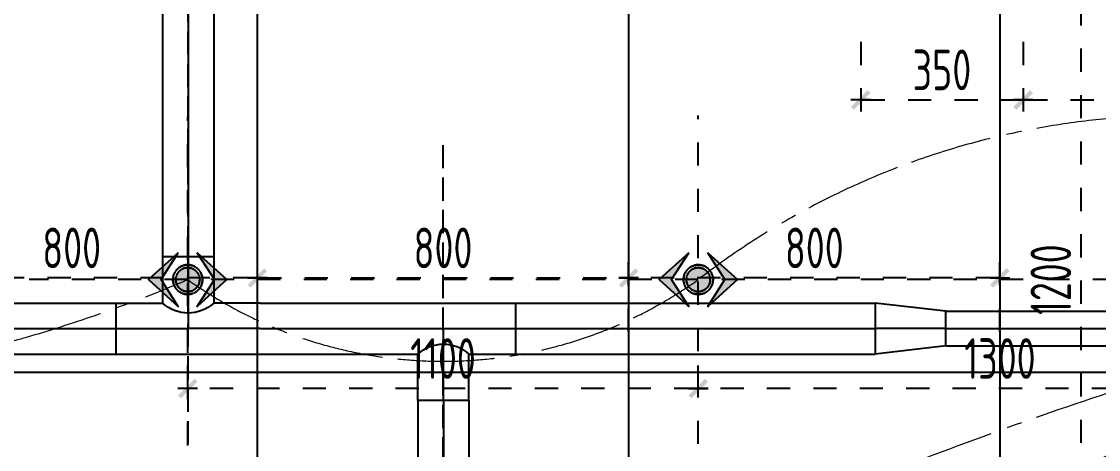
# Model space of a CAD drawing. Extents: x 133656 to 214778, y 12424 to 51506.
# Drawn here: x 163788 to 166108, y 19133 to 20056 of the extents above; entities that cross this region are included whole.
import ezdxf

# ---------------------------------------------------------------- set-up
doc = ezdxf.new("R2010")
doc.units = 0
doc.header["$MEASUREMENT"] = 0
for name, pattern in [('CENTER2', [1.125, 0.75, -0.125, 0.125, -0.125]), ('DASH', [0.35, 0.25, -0.1]), ('图纸索引线', [1.414175, 0.440583, -0.082865, 0.082865, -0.092515, 0.440583, -0.082865, 0.082865, -0.109034]), ('家具虚线平面', [100, 50, -50]), ('索引', [26.102844, 8.811668, -1.657301, 1.657301, -1.850304, 8.811668, -1.657301, 1.657301])]:
    doc.linetypes.add(name, pattern=pattern)
doc.layers.get('Defpoints').update_dxf_attribs({"color": 8})
for name, color, linetype in [('B6.新建墙体定位', 203, 'Continuous'), ('E1.地面-(平面图)', 136, 'Continuous'), ('E7.地面_尺寸', 50, 'Continuous'), ('G3.天花灯具', 52, 'Continuous'), ('G4.天花灯位', 71, 'Continuous'), ('H3.顶面烟感', 102, 'Continuous'), ('暖-风-平面图-新风-中心线', 5, 'CENTER2'), ('暖-风-平面图-新风-端线', 2, 'ByLayer'), ('暖-风-平面图-新风-风管', 3, 'ByLayer')]:
    doc.layers.add(name, color=color, linetype=linetype)
doc.layers.add('灯具连线', color=30, linetype='Continuous', lineweight=13)
doc.styles.add('标注数字', font='dim.shx', dxfattribs={"width": 0.8})
doc.dimstyles.new('设计2017', dxfattribs={"dimscale": 100, "dimtxt": 2.5, "dimasz": 0.06, "dimexe": 2, "dimexo": 2.5, "dimgap": 0.6, "dimtad": 1, "dimdec": 0, "dimrnd": 5, "dimzin": 0, "dimdsep": 46, "dimtxsty": '标注数字', "dimblk": 'HBA_DIMENSION_TICK', "dimcen": 0.125, "dimclrd": 44, "dimclre": 44, "dimclrt": 50, "dimadec": 0, "dimazin": 0, "dimtfac": 1, "dimtdec": 0, "dimtix": 1, "dimtmove": 0, "dimatfit": 3, "dimldrblk": 'HBA_Leader_Arrow', "dimfxl": 7, "dimfxlon": 1, "dimtvp": 1, "dimtolj": 1, "dimtzin": 0, "dimarcsym": 0})

# ---------------------------------------------------------------- blocks, each defined once
blk = doc.blocks.new('A$C19652AA9')
h = blk.add_hatch(color=0)
h.dxf.hatch_style = 1
h.paths.add_polyline_path([(31.9, 90.8), (90.2, 0.1), (31.9, -90.8), (132.6, 0)])
h = blk.add_hatch(color=0)
h.dxf.hatch_style = 1
edge = h.paths.add_edge_path()
edge.add_arc((0, 0), 40.5, 0, 360)
at = {"color": 0}
blk.add_lwpolyline([(31.9, 90.8), (132.6, 0), (31.9, -90.8), (90.2, 0.1)], close=True, dxfattribs=at)
at = {"color": 0, "linetype": '图纸索引线'}
for radius in [50, 40.5]:
    blk.add_circle((0, 0), radius, dxfattribs=at)
blk = doc.blocks.new('HBA_DIMENSION_TICK')
at = {"color": 0, "linetype": 'ByBlock'}
for p, q in [((-10, 0), (0, 0)), ((0, 0), (10, 0))]:
    blk.add_line(p, q, dxfattribs=at)
at = {"color": 50, "linetype": 'ByBlock'}
blk.add_solid([(-10, -7), (-7, -10), (7, 10), (10, 7)], dxfattribs=at)
blk = doc.blocks.new('*D264')
at = {"layer": 'Defpoints', "color": 0, "linetype": '家具虚线平面', "transparency": 16777216}
for p in [(165096.1, 19503.2), (165096.1, 19299.6), (165896.1, 19299.6)]:
    blk.add_point(p, dxfattribs=at)
at = {"layer": 'E7.地面_尺寸', "color": 44, "linetype": '家具虚线平面', "lineweight": -2, "transparency": 16777216}
for p, q in [((165096.1, 19387.1), (165096.1, 19573.2)), ((165896.1, 19387.1), (165896.1, 19573.2)), ((165894, 19503.2), (165098.2, 19503.2))]:
    blk.add_line(p, q, dxfattribs=at)
at = {"layer": 'E7.地面_尺寸', "color": 44, "linetype": '家具虚线平面', "lineweight": -2, "transparency": 16777216, "xscale": 2.1, "yscale": 2.1, "zscale": 2.1, "rotation": 180}
blk.add_blockref('HBA_DIMENSION_TICK', (165096.1, 19503.2), dxfattribs=at)
at = {"layer": 'E7.地面_尺寸', "color": 44, "linetype": '家具虚线平面', "lineweight": -2, "transparency": 16777216, "xscale": 2.1, "yscale": 2.1, "zscale": 2.1}
blk.add_blockref('HBA_DIMENSION_TICK', (165896.1, 19503.2), dxfattribs=at)
at = {"layer": 'E7.地面_尺寸', "color": 50, "linetype": '家具虚线平面', "transparency": 16777216, "insert": (165496.1, 19567.9), "char_height": 87.5, "attachment_point": 5, "style": '标注数字'}
blk.add_mtext('\\A1;800', dxfattribs=at)
blk = doc.blocks.new('HBA_Leader_Arrow')
at = {"color": 0, "linetype": 'ByBlock', "ltscale": 0.5}
blk.add_line((3.5, 0), (-10, 0), dxfattribs=at)
for points in [[(-11, 11.3), (-6.6, 14.4), (-0.6, 0), (3.5, 0)], [(-11, -11.3), (-6.6, -14.4), (-0.6, 0), (3.5, 0)]]:
    blk.add_solid(points, dxfattribs=at)
blk = doc.blocks.new('*D266')
at = {"layer": 'Defpoints', "color": 0, "linetype": '家具虚线平面', "transparency": 16777216}
for p in [(165096.1, 19503.2), (164296.1, 19299.6), (165096.1, 19299.6)]:
    blk.add_point(p, dxfattribs=at)
at = {"layer": 'E7.地面_尺寸', "color": 44, "linetype": '家具虚线平面', "lineweight": -2, "transparency": 16777216}
for p, q in [((164296.1, 19387.1), (164296.1, 19573.2)), ((165096.1, 19387.1), (165096.1, 19573.2)), ((164298.2, 19503.2), (165094, 19503.2))]:
    blk.add_line(p, q, dxfattribs=at)
at = {"layer": 'E7.地面_尺寸', "color": 44, "linetype": '家具虚线平面', "lineweight": -2, "transparency": 16777216, "xscale": 2.1, "yscale": 2.1, "zscale": 2.1, "rotation": 180}
blk.add_blockref('HBA_DIMENSION_TICK', (164296.1, 19503.2), dxfattribs=at)
at = {"layer": 'E7.地面_尺寸', "color": 44, "linetype": '家具虚线平面', "lineweight": -2, "transparency": 16777216, "xscale": 2.1, "yscale": 2.1, "zscale": 2.1}
blk.add_blockref('HBA_DIMENSION_TICK', (165096.1, 19503.2), dxfattribs=at)
at = {"layer": 'E7.地面_尺寸', "color": 50, "linetype": '家具虚线平面', "transparency": 16777216, "insert": (164696.1, 19567.9), "char_height": 87.5, "attachment_point": 5, "style": '标注数字'}
blk.add_mtext('\\A1;800', dxfattribs=at)
blk = doc.blocks.new('*D267')
at = {"layer": 'Defpoints', "color": 0, "linetype": '家具虚线平面', "transparency": 16777216}
for p in [(163496.1, 19503.2), (163496.1, 19299.6), (164296.1, 19299.6)]:
    blk.add_point(p, dxfattribs=at)
at = {"layer": 'E7.地面_尺寸', "color": 44, "linetype": '家具虚线平面', "lineweight": -2, "transparency": 16777216}
for p, q in [((163496.1, 19387.1), (163496.1, 19573.2)), ((164296.1, 19387.1), (164296.1, 19573.2)), ((164294, 19503.2), (163498.2, 19503.2))]:
    blk.add_line(p, q, dxfattribs=at)
at = {"layer": 'E7.地面_尺寸', "color": 44, "linetype": '家具虚线平面', "lineweight": -2, "transparency": 16777216, "xscale": 2.1, "yscale": 2.1, "zscale": 2.1, "rotation": 180}
blk.add_blockref('HBA_DIMENSION_TICK', (163496.1, 19503.2), dxfattribs=at)
at = {"layer": 'E7.地面_尺寸', "color": 44, "linetype": '家具虚线平面', "lineweight": -2, "transparency": 16777216, "xscale": 2.1, "yscale": 2.1, "zscale": 2.1}
blk.add_blockref('HBA_DIMENSION_TICK', (164296.1, 19503.2), dxfattribs=at)
at = {"layer": 'E7.地面_尺寸', "color": 50, "linetype": '家具虚线平面', "transparency": 16777216, "insert": (163896.1, 19567.9), "char_height": 87.5, "attachment_point": 5, "style": '标注数字'}
blk.add_mtext('\\A1;800', dxfattribs=at)
blk = doc.blocks.new('*D490')
at = {"layer": 'B6.新建墙体定位', "color": 44, "linetype": '家具虚线平面', "lineweight": -2, "transparency": 16777216}
for p, q in [((165825.5, 20099.6), (166140.5, 20099.6)), ((166070.5, 20097.5), (166070.5, 18901.7)), ((166315.5, 18899.6), (166000.5, 18899.6))]:
    blk.add_line(p, q, dxfattribs=at)
at = {"layer": 'Defpoints', "color": 0, "linetype": '家具虚线平面', "transparency": 16777216}
for p in [(165692.2, 20099.6), (166070.5, 18899.6), (167342.2, 18899.6)]:
    blk.add_point(p, dxfattribs=at)
at = {"layer": 'B6.新建墙体定位', "color": 44, "linetype": '家具虚线平面', "lineweight": -2, "transparency": 16777216, "xscale": 2.1, "yscale": 2.1, "zscale": 2.1}
for p, rotation in [((166070.5, 20099.6), 90), ((166070.5, 18899.6), 270)]:
    blk.add_blockref('HBA_DIMENSION_TICK', p, dxfattribs=dict(at, rotation=rotation))
at = {"layer": 'B6.新建墙体定位', "color": 50, "linetype": '家具虚线平面', "transparency": 16777216, "insert": (166005.7, 19499.6), "char_height": 87.5, "attachment_point": 5, "rotation": 90, "style": '标注数字'}
blk.add_mtext('\\A1;1200', dxfattribs=at)
blk = doc.blocks.new('*D494')
at = {"layer": 'B6.新建墙体定位', "color": 44, "linetype": '家具虚线平面', "lineweight": -2, "transparency": 16777216}
for p, q in [((165596.1, 20012.1), (165596.1, 19816.9)), ((165946.1, 20012.1), (165946.1, 19816.9)), ((165598.2, 19886.9), (165944, 19886.9))]:
    blk.add_line(p, q, dxfattribs=at)
at = {"layer": 'Defpoints', "color": 0, "linetype": '家具虚线平面', "transparency": 16777216}
for p in [(165596.1, 20099.6), (165946.1, 20099.6), (165946.1, 19886.9)]:
    blk.add_point(p, dxfattribs=at)
at = {"layer": 'B6.新建墙体定位', "color": 44, "linetype": '家具虚线平面', "lineweight": -2, "transparency": 16777216, "xscale": 2.1, "yscale": 2.1, "zscale": 2.1, "rotation": 180}
blk.add_blockref('HBA_DIMENSION_TICK', (165596.1, 19886.9), dxfattribs=at)
at = {"layer": 'B6.新建墙体定位', "color": 44, "linetype": '家具虚线平面', "lineweight": -2, "transparency": 16777216, "xscale": 2.1, "yscale": 2.1, "zscale": 2.1}
blk.add_blockref('HBA_DIMENSION_TICK', (165946.1, 19886.9), dxfattribs=at)
at = {"layer": 'B6.新建墙体定位', "color": 50, "linetype": '家具虚线平面', "transparency": 16777216, "insert": (165771.1, 19951.7), "char_height": 87.5, "attachment_point": 5, "style": '标注数字'}
blk.add_mtext('\\A1;350', dxfattribs=at)
blk = doc.blocks.new('*D495')
at = {"layer": 'B6.新建墙体定位', "color": 44, "linetype": '家具虚线平面', "lineweight": -2, "transparency": 16777216}
for p, q in [((165946.1, 20012.1), (165946.1, 19816.9)), ((167146.1, 20012.1), (167146.1, 19816.9)), ((165948.2, 19886.9), (167144, 19886.9))]:
    blk.add_line(p, q, dxfattribs=at)
at = {"layer": 'Defpoints', "color": 0, "linetype": '家具虚线平面', "transparency": 16777216}
for p in [(165946.1, 20099.6), (167146.1, 20099.6), (167146.1, 19886.9)]:
    blk.add_point(p, dxfattribs=at)
at = {"layer": 'B6.新建墙体定位', "color": 44, "linetype": '家具虚线平面', "lineweight": -2, "transparency": 16777216, "xscale": 2.1, "yscale": 2.1, "zscale": 2.1, "rotation": 180}
blk.add_blockref('HBA_DIMENSION_TICK', (165946.1, 19886.9), dxfattribs=at)
at = {"layer": 'B6.新建墙体定位', "color": 44, "linetype": '家具虚线平面', "lineweight": -2, "transparency": 16777216, "xscale": 2.1, "yscale": 2.1, "zscale": 2.1}
blk.add_blockref('HBA_DIMENSION_TICK', (167146.1, 19886.9), dxfattribs=at)
at = {"layer": 'B6.新建墙体定位', "color": 50, "linetype": '家具虚线平面', "transparency": 16777216, "insert": (166546.1, 19951.7), "char_height": 87.5, "attachment_point": 5, "style": '标注数字'}
blk.add_mtext('\\A1;1200', dxfattribs=at)
blk = doc.blocks.new('*D537')
at = {"layer": 'Defpoints', "color": 0, "linetype": '家具虚线平面', "transparency": 16777216}
for p in [(165246.1, 19264.8), (165246.1, 19264.8), (166546.1, 19264.8)]:
    blk.add_point(p, dxfattribs=at)
at = {"layer": 'G4.天花灯位', "color": 44, "linetype": '家具虚线平面', "lineweight": -2, "transparency": 16777216}
for p, q in [((165246.1, 19264.8), (165246.1, 19334.8)), ((166546.1, 19264.8), (166546.1, 19334.8)), ((166544, 19264.8), (165248.2, 19264.8))]:
    blk.add_line(p, q, dxfattribs=at)
at = {"layer": 'G4.天花灯位', "color": 44, "linetype": '家具虚线平面', "lineweight": -2, "transparency": 16777216, "xscale": 2.1, "yscale": 2.1, "zscale": 2.1, "rotation": 180}
blk.add_blockref('HBA_DIMENSION_TICK', (165246.1, 19264.8), dxfattribs=at)
at = {"layer": 'G4.天花灯位', "color": 44, "linetype": '家具虚线平面', "lineweight": -2, "transparency": 16777216, "xscale": 2.1, "yscale": 2.1, "zscale": 2.1}
blk.add_blockref('HBA_DIMENSION_TICK', (166546.1, 19264.8), dxfattribs=at)
at = {"layer": 'G4.天花灯位', "color": 50, "linetype": '家具虚线平面', "transparency": 16777216, "insert": (165896.1, 19329.5), "char_height": 87.5, "attachment_point": 5, "style": '标注数字'}
blk.add_mtext('\\A1;1300', dxfattribs=at)
blk = doc.blocks.new('*D538')
at = {"layer": 'Defpoints', "color": 0, "linetype": '家具虚线平面', "transparency": 16777216}
for p in [(164146.1, 19264.8), (165246.1, 19264.8), (164146.1, 19255.8)]:
    blk.add_point(p, dxfattribs=at)
at = {"layer": 'G4.天花灯位', "color": 44, "linetype": '家具虚线平面', "lineweight": -2, "transparency": 16777216}
for p, q in [((164146.1, 19264.8), (164146.1, 19334.8)), ((165246.1, 19264.8), (165246.1, 19334.8)), ((165244, 19264.8), (164148.2, 19264.8))]:
    blk.add_line(p, q, dxfattribs=at)
at = {"layer": 'G4.天花灯位', "color": 44, "linetype": '家具虚线平面', "lineweight": -2, "transparency": 16777216, "xscale": 2.1, "yscale": 2.1, "zscale": 2.1, "rotation": 180}
blk.add_blockref('HBA_DIMENSION_TICK', (164146.1, 19264.8), dxfattribs=at)
at = {"layer": 'G4.天花灯位', "color": 44, "linetype": '家具虚线平面', "lineweight": -2, "transparency": 16777216, "xscale": 2.1, "yscale": 2.1, "zscale": 2.1}
blk.add_blockref('HBA_DIMENSION_TICK', (165246.1, 19264.8), dxfattribs=at)
at = {"layer": 'G4.天花灯位', "color": 50, "linetype": '家具虚线平面', "transparency": 16777216, "insert": (164696.1, 19329.5), "char_height": 87.5, "attachment_point": 5, "style": '标注数字'}
blk.add_mtext('\\A1;1100', dxfattribs=at)
blk = doc.blocks.new('新风口')
at = {"layer": '暖-风-平面图-新风-中心线'}
for p, q in [((6217.5, 1717.9), (6217.5, 1562.9)), ((6062.5, 1562.9), (6217.5, 1562.9)), ((6372.5, 1562.9), (6217.5, 1562.9)), ((6767.5, 1407.9), (6767.5, 1562.9))]:
    blk.add_line(p, q, dxfattribs=at)
for points in [[(6217.5, 2358.6), (6217.5, 1717.9)], [(3772.7, 1562.9), (6062.5, 1562.9)], [(6372.5, 1562.9), (7697.6, 1562.9)], [(7850.1, 1562.9), (7697.6, 1562.9)], [(7850.1, 1562.9), (8314.8, 1562.9)], [(6767.5, 1407.9), (6767.5, 827.7)]]:
    blk.add_lwpolyline(points, dxfattribs=at)
at = {"layer": '暖-风-平面图-新风-端线'}
for points in [[(6162.5, 1717.9), (6272.5, 1717.9)], [(6062.5, 1507.9), (6062.5, 1617.9)], [(6922.5, 1617.9), (6922.5, 1507.9)], [(7697.6, 1617.9), (7697.6, 1507.9)], [(7850.1, 1525.4), (7850.1, 1600.4)], [(6822.5, 1407.9), (6712.5, 1407.9)]]:
    blk.add_lwpolyline(points, dxfattribs=at)
at = {"layer": '暖-风-平面图-新风-风管'}
for points in [[(6162.5, 2358.6), (6162.5, 1717.9)], [(6272.5, 2358.6), (6272.5, 1717.9)], [(6162.5, 1717.9), (6162.5, 1617.9)], [(6272.5, 1717.9), (6272.5, 1617.9)], [(3772.7, 1617.9), (6062.5, 1617.9)], [(6062.5, 1617.9), (6162.5, 1617.9)], [(6372.5, 1617.9), (6272.5, 1617.9)], [(6372.5, 1617.9), (7697.6, 1617.9)], [(7850.1, 1600.4), (7697.6, 1617.9)], [(7850.1, 1600.4), (8314.8, 1600.4)], [(7850.1, 1525.4), (7697.6, 1507.9)], [(7850.1, 1525.4), (8314.8, 1525.4)], [(3772.7, 1507.9), (6062.5, 1507.9)], [(6062.5, 1507.9), (6712.5, 1507.9)], [(6712.5, 1407.9), (6712.5, 1507.9)], [(6822.5, 1507.9), (7697.6, 1507.9)], [(6822.5, 1407.9), (6822.5, 1507.9)], [(6712.5, 1407.9), (6712.5, 827.7)], [(6822.5, 1407.9), (6822.5, 827.7)]]:
    blk.add_lwpolyline(points, dxfattribs=at)
for points in [[(6272.5, 1617.9, -0.392699), (6162.5, 1617.9)], [(6712.5, 1507.9, -0.392699), (6822.5, 1507.9)]]:
    blk.add_lwpolyline(points, format="xyb", dxfattribs=at)

msp = doc.modelspace()

# ---------------------------------------------------------------- hatches: boundary and pattern name
at = {"layer": 'E1.地面-(平面图)'}
h = msp.add_hatch(dxfattribs=at)
h.set_pattern_fill('_USER', color=256, scale=800, double=1, pattern_type=0)
h.set_pattern_definition([(0, (166696.1, 19299.6), (0, 800), []), (90, (166696.1, 19299.6), (-800, 5e-14), [])])
h.paths.add_polyline_path([(165596.1, 23099.6), (162696.1, 23099.6), (162696.1, 20099.6), (159596.1, 20099.6), (159596.1, 18899.6), (162696.1, 18899.6), (162696.1, 14499.6), (163156.1, 14499.6), (163156.1, 14519.6), (166236.1, 14519.6), (166236.1, 14499.6), (166696.1, 14499.6), (166696.1, 14699.6), (166671.1, 14704.6), (166671.1, 17694.6), (166666.1, 17694.6), (166666.1, 18487.1), (166671.1, 18489.6), (166671.1, 18639.6), (166696.1, 18899.6), (167246.1, 18899.6), (167246.1, 20099.6), (165596.1, 20099.6)])

# ---------------------------------------------------------------- linework, layer by layer
at = {"layer": 'G4.天花灯位', "linetype": '家具虚线平面'}
for p, q in [((164146.1, 19142.1), (164146.1, 19850.3)), ((165246.1, 19145.5), (165246.1, 19853.7)), ((167246.1, 19499.6), (163804.8, 19499.6))]:
    msp.add_line(p, q, dxfattribs=at)
at = {"layer": 'H3.顶面烟感', "linetype": 'DASH', "ltscale": 200}
for p, q in [((164146.1, 21714.6), (164146.1, 19145.3)), ((164696.1, 15959.7), (164696.1, 19800.8))]:
    msp.add_line(p, q, dxfattribs=at)
at = {"layer": '灯具连线', "linetype": '索引', "ltscale": 20}
for centre, radius, start, end in [((160863.1, 16267.2), 3869.8, 7.908, 74.9304), ((166281, 18162.9), 1690.5, 59.0528, 127.749), ((168856.4, 10972.8), 8719.6, 101.28282, 133.48281), ((162946.1, 22309.9), 3055.7, 246.8771, 293.1229), ((164696.1, 20270.5), 946.9, 234.4914, 305.5086), ((168119.7, 15333.2), 4279.1, 103.0921, 133.6463), ((168501.9, 15776.2), 3941, 110.0559, 164.9487)]:
    msp.add_arc(centre, radius, start, end, dxfattribs=at)

# ---------------------------------------------------------------- block references
at = {"layer": 'G3.天花灯具', "linetype": '图纸索引线', "yscale": 0.6369999999999999, "zscale": 0.6369999999999999}
for p, xscale, rotation in [((164146.1, 19499.6), -0.6369999999999999, 359.9980781124722), ((164146.1, 19499.6), 0.6369999999999999, 0.001921887527600028), ((165246.1, 19499.6), -0.6369999999999999, 359.9980781124725), ((165246.1, 19499.6), 0.6369999999999999, 0.001921887527780762)]:
    msp.add_blockref('A$C19652AA9', p, dxfattribs=dict(at, xscale=xscale, rotation=rotation))
at = {"layer": 'H3.顶面烟感'}
msp.add_blockref('新风口', (157929.5, 17831.2), dxfattribs=at)

# ---------------------------------------------------------------- dimensions: what is measured, and where the dimension line sits
at = {"layer": 'B6.新建墙体定位', "linetype": '家具虚线平面'}
dim = msp.add_linear_dim(base=(166070.5, 18899.6), p1=(165692.2, 20099.6), p2=(167342.2, 18899.6), angle=90, dimstyle='设计2017', override={"dimscale": 35, "dimtmove": 1}, dxfattribs=at)
dim.commit()
dim.dimension.update_dxf_attribs({"geometry": '*D490', "text_midpoint": (166005.7, 19499.6)})
for base, p1, p2, picture, middle in [((165946.1, 19886.9), (165596.1, 20099.6), (165946.1, 20099.6), '*D494', (165771.1, 19951.7)), ((167146.1, 19886.9), (165946.1, 20099.6), (167146.1, 20099.6), '*D495', (166546.1, 19951.7))]:
    dim = msp.add_linear_dim(base=base, p1=p1, p2=p2, dimstyle='设计2017', override={"dimscale": 35, "dimtmove": 1}, dxfattribs=at)
    dim.commit()
    dim.dimension.update_dxf_attribs({"geometry": picture, "text_midpoint": middle})
at = {"layer": 'E7.地面_尺寸', "linetype": '家具虚线平面'}
for base, p1, p2, angle, picture, middle in [((163496.1, 19503.2), (164296.1, 19299.6), (163496.1, 19299.6), 180, '*D267', (163896.1, 19567.9)), ((165096.1, 19503.2), (164296.1, 19299.6), (165096.1, 19299.6), 0, '*D266', (164696.1, 19567.9)), ((165096.1, 19503.2), (165896.1, 19299.6), (165096.1, 19299.6), 180, '*D264', (165496.1, 19567.9))]:
    dim = msp.add_linear_dim(base=base, p1=p1, p2=p2, angle=angle, dimstyle='设计2017', override={"dimscale": 35, "dimtmove": 2}, dxfattribs=at)
    dim.commit()
    dim.dimension.update_dxf_attribs({"geometry": picture, "text_midpoint": middle})
at = {"layer": 'G4.天花灯位', "linetype": '家具虚线平面'}
for base, p1, p2, picture, middle in [((164146.1, 19264.8), (165246.1, 19264.8), (164146.1, 19255.8), '*D538', (164696.1, 19329.5)), ((165246.1, 19264.8), (166546.1, 19264.8), (165246.1, 19264.8), '*D537', (165896.1, 19329.5))]:
    dim = msp.add_linear_dim(base=base, p1=p1, p2=p2, dimstyle='设计2017', override={"dimscale": 35, "dimtmove": 1}, dxfattribs=at)
    dim.commit()
    dim.dimension.update_dxf_attribs({"geometry": picture, "text_midpoint": middle})

doc.saveas('drawing.dxf')
